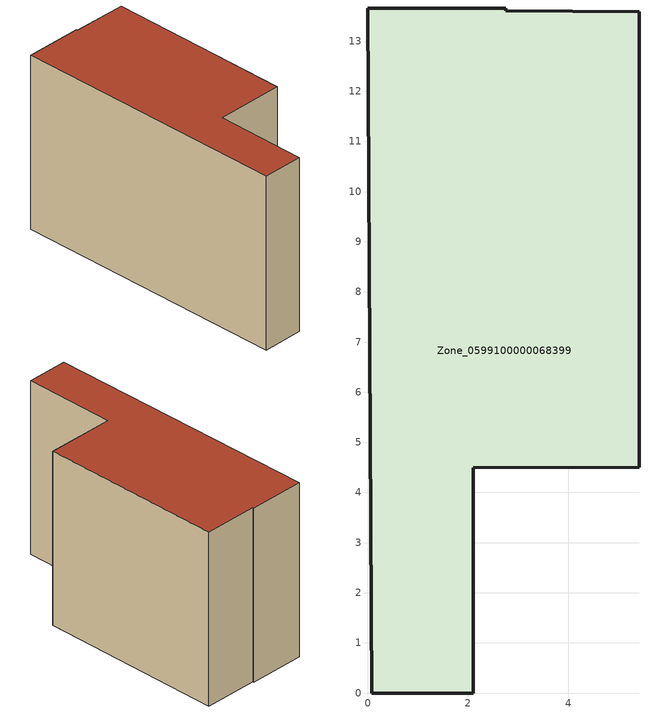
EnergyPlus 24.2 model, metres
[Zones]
Zone_0599100000068399
 floor ground (C_G): 5.41,13.59 5.41,4.5 2.1,4.49 2.1,0 0.08,0 0,13.66 2.75,13.66 2.75,13.6 z0
 wall outside (C_F): 0.08,0 2.1,0 2.1,4.49 5.41,4.5 5.41,13.59 2.75,13.6 2.75,13.66 0,13.66 0.08,0 z0:8.66
 roof outside (C_R): 5.41,4.5 5.41,13.59 2.75,13.6 2.75,13.66 0,13.66 0.08,0 2.1,0 2.1,4.49 z8.66
[BUILDING]
Pand.0599100000068399: North Axis=0; Terrain=City; Loads Convergence Tolerance Value=0.04; Temperature Convergence Tolerance Value=0.4; Solar Distribution=FullExterior; Maximum Number of Warmup Days=25; Minimum Number of Warmup Days=1
[Site:Location]
Rotterdam.The.Hague.AP_ZH_NLD Design_Conditions: Latitude=51.96; Longitude=4.45; Time Zone=1; Elevation=-4.5
[SITE:GROUNDTEMPERATURE:BUILDINGSURFACE]
18, 18, 18, 18, 18, 18, 18, 18, 18, 18, 18, 18
[MATERIAL] Thermal Absorptance=0.9; Solar Absorptance=0.7; Visible Absorptance=0.7
Name | Roughness | Thickness | Conductivity | Density | Specific Heat
G.TC.1975-1991 | MediumSmooth | 0.15 | 0.288461 | 540 | 1210
F.TC.1975-1991 | Rough | 0.3 | 0.230769 | 1920 | 840
R.TC.1975-1991 | MediumRough | 0.2 | 0.153846 | 1500 | 1000
[CONSTRUCTION]
C_G: G.TC.1975-1991
C_F: F.TC.1975-1991
C_R: R.TC.1975-1991
[ZONE]
Zone_0599100000068399: Type=1; Multiplier=1; Ceiling Height=Autocalculate; Volume=Autocalculate; Floor Area=autocalculate; Part of Total Floor Area=Yes
[ZONEINFILTRATION:DESIGNFLOWRATE]
Infil_Zone_0599100000068399: Zone or ZoneList or Space or SpaceList=Zone_0599100000068399; Schedule=AlwaysOn; Design Flow Rate Calculation Method=Flow/Area; Flow Rate per Floor Area=0.003; Constant Term Coefficient=1; Temperature Term Coefficient=0; Velocity Term Coefficient=0; Velocity Squared Term Coefficient=0
[HVACTEMPLATE:ZONE:IDEALLOADSAIRSYSTEM]
Zone_0599100000068399: Maximum Heating Supply Air Temperature=50; Minimum Cooling Supply Air Temperature=13; Maximum Heating Supply Air Humidity Ratio=0.0156; Minimum Cooling Supply Air Humidity Ratio=0.0077; Heating Limit=NoLimit; Cooling Limit=NoLimit; Dehumidification Control Type=ConstantSensibleHeatRatio; Cooling Sensible Heat Ratio=0.7; Dehumidification Setpoint=60; Humidification Control Type=None; Humidification Setpoint=30; Outdoor Air Method=None; Outdoor Air Flow Rate per Person=0.00944; Outdoor Air Flow Rate per Zone Floor Area=0; Outdoor Air Flow Rate per Zone=0; Demand Controlled Ventilation Type=None; Outdoor Air Economizer Type=NoEconomizer; Heat Recovery Type=None; Sensible Heat Recovery Effectiveness=0.7; Latent Heat Recovery Effectiveness=0.65
[ZONECONTROL:THERMOSTAT]
ThermostatControl_Zone_0599100000068399: Zone or ZoneList=Zone_0599100000068399; Control Type Schedule=DualSetpointControlType; Control 1=Thermostat_Zone_0599100000068399; Temperature Difference Between Cutout And Setpoint=0
[THERMOSTATSETPOINT:DUALSETPOINT]
Thermostat_Zone_0599100000068399: Heating Setpoint Temperature Schedule=HeatingSetpoint_Zone_0599100000068399; Cooling Setpoint Temperature Schedule=CoolingSetpoint_Zone_0599100000068399
[SCHEDULE:COMPACT]
HeatingSetpoint_Zone_0599100000068399: Through: 12/31, For: AllDays, Until: 24:00, 21
CoolingSetpoint_Zone_0599100000068399: Through: 12/31, For: AllDays, Until: 24:00, 24
DualSetpointControlType: Through: 12/31, For: AllDays, Until: 24:00, 4
AlwaysOn: Through: 12/31, For: AllDays, Until: 24:00, 1
